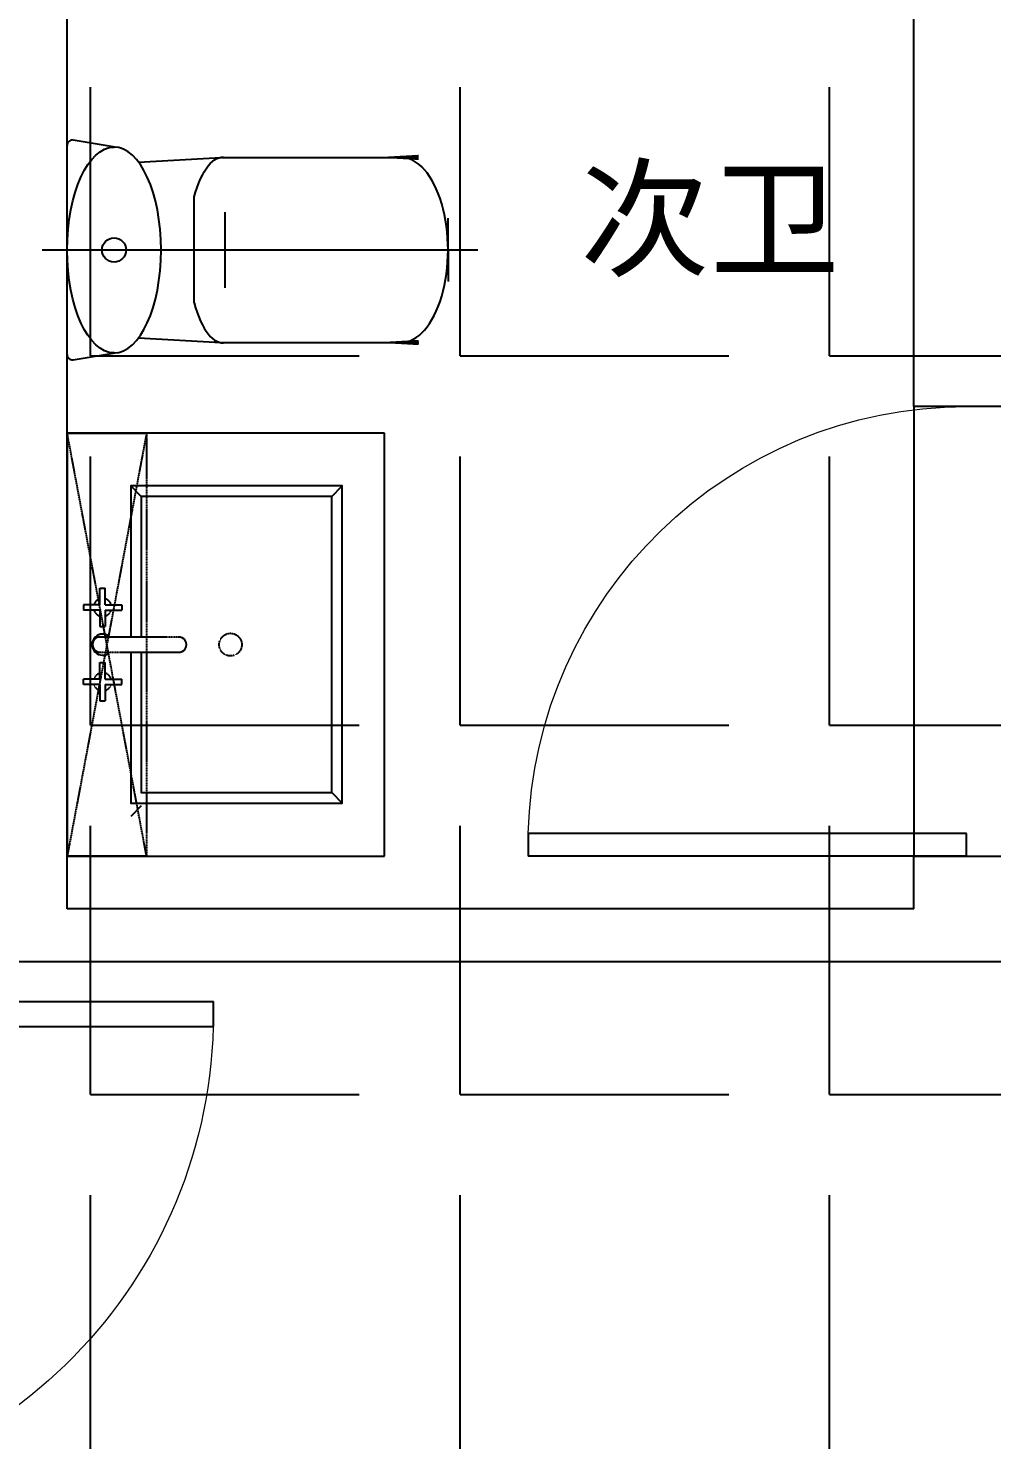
# Model space of a CAD drawing. Extents: x -284868 to 304789, y -137694 to 137894.
# Drawn here: x 154673 to 156494, y -27377 to -24708 of the extents above; entities that cross this region are included whole.
import ezdxf
from ezdxf.enums import TextEntityAlignment as Align

# ---------------------------------------------------------------- set-up
doc = ezdxf.new("R2010")
doc.units = 0
doc.linetypes.add('AX-COMP-140B（200）$0$1#comfort_plan$0$DASH', pattern=[0.35, 0.25, -0.1])
doc.linetypes.add('AX-COMP-140B（200）$0$DASH', pattern=[0.35, 0.25, -0.1])
doc.layers.get('0').update_dxf_attribs({"linetype": 'CONTINUOUS'})
doc.layers.add('0-底图', color=251, linetype='CONTINUOUS')
doc.layers.add('0-非设计区域', color=251, linetype='CONTINUOUS')
doc.styles.add('_TCH_DYN', font='')
doc.styles.get('_TCH_DYN').set_extended_font_data('SimSun')

# ---------------------------------------------------------------- blocks, each defined once
blk = doc.blocks.new('*U321')
at = {"ltscale": 10}
for p, q in [((0, 327), (0, -496.5)), ((-208, 268.7), (-194.2, 185.4)), ((-197.6, 280), (197.6, 280)), ((208, 268.7), (194.2, 185.4)), ((-166, 144.9), (-175, -10.6)), ((166, 144.9), (175, -10.6)), ((-100.2, 39.7), (100.2, 39.7)), ((0, 25.9), (0, -63.5)), ((-175, -12), (-175, -351.2)), ((-71.7, -18.8), (71.7, -18.8)), ((-43.6, -18.8), (43.6, -18.8)), ((175, -12), (175, -351.2))]:
    blk.add_line(p, q, dxfattribs=at)
for p, q in [((-375, 280), (375, 280)), ((-175, -351.2), (-175, -384.6)), ((0, -440), (-59.9, -440)), ((0, -440), (59.9, -440))]:
    blk.add_line(p, q)
for points in [[(-175, -384.6, 10, 0, 0), (-175, -296.7, 10, 10, 0)], [(175, -384.6, 10, 0, 0), (175, -296.7, 10, 10, 0)]]:
    blk.add_lwpolyline(points, format="xyseb")
blk.add_circle((0, 191.2), 22.8, dxfattribs=at)
for centre, start, end in [((-197.6, 269.5), 90, 184.8886), ((197.6, 269.5), 355.1114, 90)]:
    blk.add_arc(centre, 10.4, start, end, dxfattribs=at)
at = {"ltscale": 10, "extrusion": (0, 0, -1)}
for centre, major_axis, ratio, start_param, end_param in [((0, 191.2), (194.6, 0), 0.456392, 3.141593, 6.283185), ((0.7, -11.9), (-174.9, 3.2), 0.369842, 2.169272, 3.218057)]:
    blk.add_ellipse(centre, major_axis=major_axis, ratio=ratio, start_param=start_param, end_param=end_param, dxfattribs=at)
at = {"ltscale": 10}
for centre, major_axis, ratio, start_param, end_param in [((0, 191.2), (194.6, 0), 0.456392, 3.141593, 6.283185), ((-0.7, -11.9), (174.9, 3.2), 0.369842, 2.169272, 3.218057), ((0, -351.2), (-175, 0), 0.507463, 0, 3.141593)]:
    blk.add_ellipse(centre, major_axis=major_axis, ratio=ratio, start_param=start_param, end_param=end_param, dxfattribs=at)
blk = doc.blocks.new('*U320')
at = {"linetype": 'AX-COMP-140B（200）$0$1#comfort_plan$0$DASH'}
for p, q in [((-199.9, 130), (-199.9, 280)), ((-199.9, 280), (600.1, 280)), ((600.1, 130), (-199.9, 280)), ((-199.9, 130), (600.1, 280)), ((600.1, 280), (600.1, 130)), ((600.1, 130), (-199.9, 130))]:
    blk.add_line(p, q, dxfattribs=at)
for p, q in [((-199.9, 280), (-199.9, -320)), ((600.1, 280), (-199.9, 280)), ((600.1, -320), (600.1, 280)), ((124.6, 218.2), (124.6, 249.5)), ((124.6, 249.5), (134.6, 249.5)), ((134.6, 218.2), (134.6, 249.5)), ((265.4, 218.2), (265.4, 249.5)), ((275.4, 249.5), (265.4, 249.5)), ((275.4, 218.2), (275.4, 249.5)), ((124.6, 218.2), (93.4, 218.2)), ((93.4, 218.2), (93.4, 208.2)), ((134.6, 218.2), (165.9, 218.2)), ((165.9, 218.2), (165.9, 208.2)), ((265.4, 218.2), (234.1, 218.2)), ((234.1, 218.2), (234.1, 208.2)), ((275.4, 218.2), (306.6, 218.2)), ((306.6, 218.2), (306.6, 208.2)), ((124.6, 208.2), (93.4, 208.2)), ((124.6, 208.2), (124.6, 177)), ((134.6, 208.2), (165.9, 208.2)), ((134.6, 208.2), (134.6, 177)), ((265.4, 208.2), (234.1, 208.2)), ((265.4, 208.2), (265.4, 177)), ((275.4, 208.2), (306.6, 208.2)), ((275.4, 208.2), (275.4, 177)), ((124.6, 177), (134.6, 177)), ((275.4, 177), (265.4, 177)), ((-104.9, 140), (-124.9, 160)), ((480.1, 140), (500.1, 160)), ((-79.9, -220), (-99.9, -240)), ((480.1, -220), (500.1, -240)), ((-199.9, -320), (600.1, -320))]:
    blk.add_line(p, q)
at = {"linetype": 'AX-COMP-140B（200）$0$DASH'}
for p, q in [((185.6, 217.6), (185.6, 70.8)), ((214.4, 70.8), (214.4, 217.6))]:
    blk.add_line(p, q, dxfattribs=at)
for points in [[(185.6, 160), (-99.9, 160), (-99.9, -240), (500.1, -240), (500.1, 160), (214.4, 160)], [(185.6, 140), (-79.9, 140), (-79.9, -220), (480.1, -220), (480.1, 140), (214.4, 140)]]:
    blk.add_lwpolyline(points)
blk.add_circle((200, -28.6), 21.4, dxfattribs=at)
for centre, start, end in [((129.6, 213.2), 107.0027, 162.9973), ((129.6, 213.2), 17.0027, 72.9973), ((270.4, 213.2), 107.0027, 162.9973), ((270.4, 213.2), 17.0027, 72.9973), ((129.6, 213.2), 197.0027, 252.9973), ((129.6, 213.2), 287.0027, 342.9973), ((270.4, 213.2), 197.0027, 252.9973), ((270.4, 213.2), 287.0027, 342.9973)]:
    blk.add_arc(centre, 17.1, start, end, dxfattribs=at)
for centre, radius, start, end in [((200, 213.2), 20, 315.9573, 224.0427), ((200, 217.6), 14.4, 0, 180), ((200, 69.2), 14.5, 173.574, 6.426)]:
    blk.add_arc(centre, radius, start, end)
blk = doc.blocks.new('133$DorLib2D$00000001')
for p, q in [((0.45, 0.975), (0.5, 0.975)), ((0.45, 0), (0.45, 0.975)), ((0.5, 0), (0.5, 0.975)), ((0.5, 0), (0.45, 0))]:
    blk.add_line(p, q)
at = {"lineweight": 13}
blk.add_arc((0.475, 0), 0.975, 91.4693, 180, dxfattribs=at)
blk = doc.blocks.new('A$C5ed5d99b')
for p, q in [((11250, -2800), (11250, -200)), ((12850, -1850), (12850, -200)), ((12850, -1850, 0), (12850, -2700, 0)), ((13050, -1850), (12850, -1850)), ((12850, -2800), (12850, -2700)), ((12850, -2700), (13050, -2700)), ((12850, -2800), (11250, -2800)), ((13050, -2900), (11150, -2900))]:
    blk.add_line(p, q)
at = {"extrusion": (-2.93488e-11, -1.6918e-11, -1), "xscale": -1, "zscale": -1, "rotation": 270.0013358375528}
for name, p in [('*U321', (-11529.8, -1553.8, 0)), ('*U320', (-11530, -2500.1, 0))]:
    blk.add_blockref(name, p, dxfattribs=at)
for p, xscale, yscale, zscale, rotation in [((12950, -2275), -850.0000000000005, 850.0000000000005, 850.0000000000005, 90), ((10600, -3450), -950.0000000000001, 950.0000000000001, -950.0000000000001, 270)]:
    blk.add_blockref('133$DorLib2D$00000001', p, dxfattribs=dict(xscale=xscale, yscale=yscale, zscale=zscale, rotation=rotation))
at = {"style": '_TCH_DYN'}
blk.add_text('次卫', height=180, dxfattribs=at).set_placement((12710.2, -1638.7), align=Align.BOTTOM_RIGHT)

msp = doc.modelspace()

# ---------------------------------------------------------------- hatches: boundary and pattern name
at = {"layer": '0-非设计区域', "ltscale": 3}
h = msp.add_hatch(dxfattribs=at)
h.set_pattern_fill('ANGLE', color=256, scale=100)
h.set_pattern_definition([(0, (-290154.35, 452446.1), (0, 698.5), [508, -190.5]), (90, (-290154.35, 452446.1), (-698.5, 4e-14), [508, -190.5])])
h.paths.add_polyline_path([(143696.5, -23772.7), (143696.5, -32822.7), (148446.5, -32822.7), (148446.5, -31022.7), (157813.6, -31022.7), (158146.5, -30689.9), (158146.5, -24105.5), (157813.6, -23772.7)])

# ---------------------------------------------------------------- block references
at = {"layer": '0-底图'}
msp.add_blockref('A$C5ed5d99b', (143496.5, -23573.6), dxfattribs=at)

doc.saveas('drawing.dxf')
